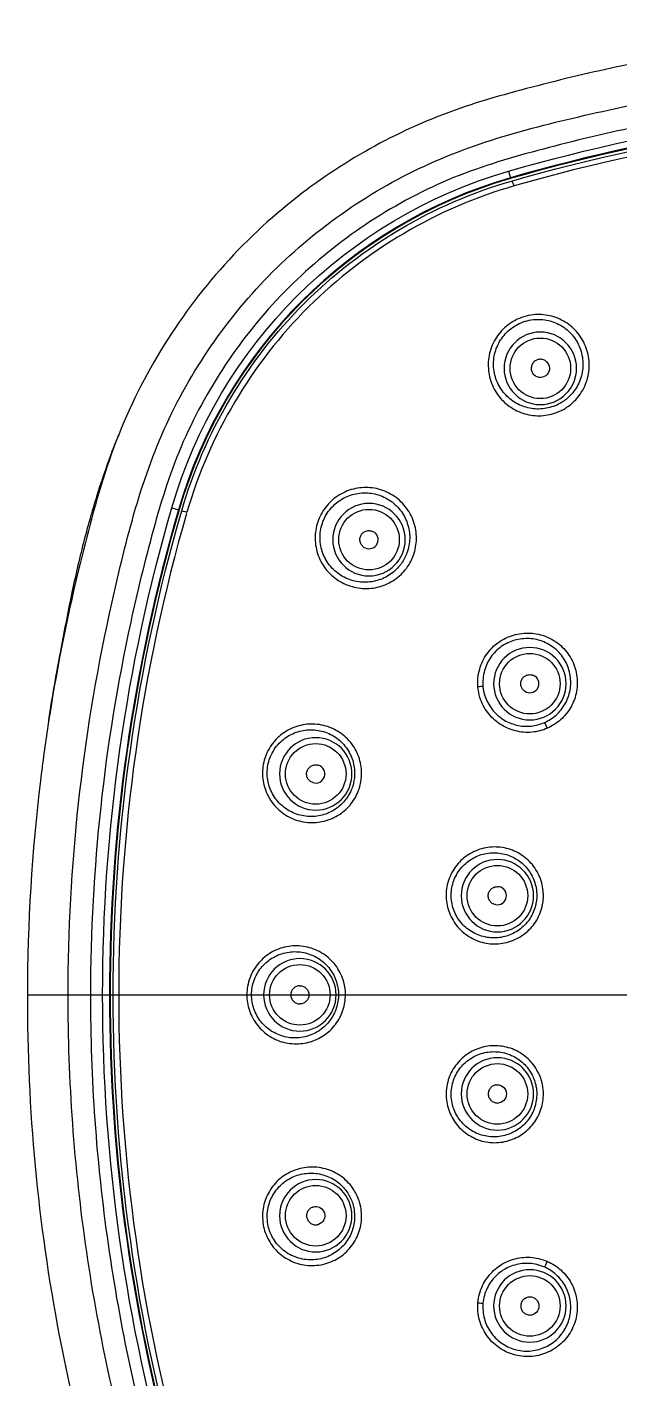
# Model space of a CAD drawing. Extents: x 14808 to 20058, y -13198 to -11680.
# Drawn here: x 18634.46 to 18640.96, y -12283.53 to -12268.71 of the extents above; entities that cross this region are included whole.
import ezdxf

# ---------------------------------------------------------------- set-up
doc = ezdxf.new("R2010")
doc.units = 0
doc.header["$LTSCALE"] = 7
doc.header["$MEASUREMENT"] = 0
doc.linetypes.add('CENTER', pattern=[2, 1.25, -0.25, 0.25, -0.25])
doc.layers.add('1', color=1, linetype='CENTER')

msp = doc.modelspace()

# ---------------------------------------------------------------- linework, layer by layer
at = {"layer": '1', "color": 7, "linetype": 'Continuous'}
for p, q in [((18639.742, -12270.289), (18639.763, -12270.361)), ((18639.764, -12270.366), (18639.763, -12270.361)), ((18639.765, -12270.368), (18639.766, -12270.373)), ((18636.052, -12273.979), (18636.124, -12274)), ((18636.129, -12274.001), (18636.124, -12274)), ((18636.136, -12274.003), (18636.131, -12274.002))]:
    msp.add_line(p, q, dxfattribs=at)
at = {"layer": '1'}
msp.add_line((18634.468, -12279.318), (18655.693, -12279.318), dxfattribs=at)
at = {"layer": '1', "color": 3, "linetype": 'Continuous', "extrusion": (0, 0, -1)}
for centre in [(-18640.091, -12272.45), (-18638.213, -12274.328), (-18639.976, -12275.907), (-18637.629, -12276.896), (-18639.62, -12278.231), (-18637.455, -12279.318), (-18639.62, -12280.404), (-18637.629, -12281.739), (-18639.976, -12282.728)]:
    msp.add_circle(centre, 0.397, dxfattribs=at)
at = {"layer": '1', "color": 3, "linetype": 'Continuous'}
for centre in [(18640.091, -12272.45), (18638.213, -12274.328), (18639.976, -12275.907), (18637.629, -12276.896), (18639.62, -12278.231), (18637.455, -12279.318), (18639.62, -12280.404), (18637.629, -12281.739), (18639.976, -12282.728)]:
    msp.add_circle(centre, 0.332, dxfattribs=at)
at = {"layer": '1', "color": 7, "linetype": 'Continuous', "extrusion": (0, 0, -1)}
for centre, radius, start, end in [((-18645.08, -12288.693), 19.162, 73.8238, 106.1762), ((-18645.08, -12288.693), 19.082, 73.8238, 106.1762), ((-18641.25, -12275.487), 5.412, 16.1762, 73.8238), ((-18641.25, -12275.487), 5.332, 16.1762, 73.8238), ((-18640.091, -12272.45), 0.1, 144, 324), ((-18654.455, -12279.318), 19.162, 343.8238, 16.1762), ((-18654.455, -12279.318), 19.082, 343.8238, 16.1762), ((-18637.455, -12279.318), 0.1, 90, 270), ((-18639.62, -12280.404), 0.1, 78.75, 258.75), ((-18637.629, -12281.739), 0.1, 72, 252), ((-18639.976, -12282.728), 0.1, 56.25, 236.25)]:
    msp.add_arc(centre, radius, start, end, dxfattribs=at)
at = {"layer": '1', "color": 7, "linetype": 'Continuous'}
for centre, radius, start, end in [((18645.08, -12288.693), 19.087, 73.8238, 106.1762), ((18645.08, -12288.693), 19.08, 73.8238, 106.1762), ((18641.25, -12275.487), 5.337, 106.1762, 163.8238), ((18641.25, -12275.487), 5.33, 106.1762, 163.8238), ((18654.455, -12279.318), 19.087, 163.8238, 196.1762), ((18654.455, -12279.318), 19.08, 163.8238, 196.1762), ((18638.213, -12274.328), 0.1, 234, 54), ((18639.976, -12275.907), 0.1, 236.25, 56.25), ((18637.629, -12276.896), 0.1, 252, 72), ((18639.62, -12278.231), 0.1, 258.75, 78.75)]:
    msp.add_arc(centre, radius, start, end, dxfattribs=at)
for points, knots in [([(18645.081, -12268.709), (18643.719, -12268.709), (18642.376, -12268.847), (18640.722, -12269.189), (18640.392, -12269.266), (18639.735, -12269.437), (18639.405, -12269.526), (18638.452, -12269.88), (18637.853, -12270.223), (18637.324, -12270.653)], [0, 0, 0, 0, 0.5, 0.5, 0.625, 0.625, 0.75, 0.75, 1, 1, 1, 1]), ([(18634.915, -12279.318), (18634.916, -12277.917), (18635.068, -12276.51), (18635.521, -12274.452), (18635.683, -12273.755), (18636.255, -12272.48), (18636.662, -12271.888), (18637.65, -12270.9), (18638.242, -12270.492), (18639.517, -12269.918), (18640.215, -12269.755), (18642.271, -12269.304), (18643.664, -12269.152), (18646.492, -12269.152), (18647.886, -12269.303), (18649.598, -12269.679), (18649.939, -12269.764), (18650.619, -12269.95), (18650.958, -12270.06), (18651.919, -12270.491), (18652.512, -12270.9), (18653.499, -12271.889), (18653.905, -12272.478), (18654.48, -12273.759), (18654.639, -12274.447), (18655.092, -12276.509), (18655.245, -12277.917), (18655.246, -12279.318)], [0, 0, 0, 0, 0.125, 0.125, 0.1875, 0.1875, 0.25, 0.25, 0.3125, 0.3125, 0.375, 0.375, 0.5, 0.5, 0.625, 0.625, 0.65625, 0.65625, 0.6875, 0.6875, 0.75, 0.75, 0.8125, 0.8125, 0.875, 0.875, 1, 1, 1, 1]), ([(18655, -12279.318), (18654.999, -12277.942), (18654.853, -12276.584), (18654.489, -12274.907), (18654.407, -12274.573), (18654.227, -12273.911), (18654.127, -12273.583), (18653.715, -12272.641), (18653.321, -12272.061), (18652.359, -12271.093), (18651.779, -12270.693), (18650.837, -12270.277), (18650.504, -12270.172), (18649.839, -12269.992), (18649.505, -12269.909), (18647.831, -12269.545), (18646.468, -12269.398), (18643.703, -12269.397), (18642.342, -12269.544), (18640.666, -12269.907), (18640.332, -12269.989), (18639.667, -12270.17), (18639.335, -12270.272), (18638.396, -12270.686), (18637.816, -12271.082), (18636.85, -12272.048), (18636.453, -12272.628), (18636.04, -12273.566), (18635.938, -12273.896), (18635.756, -12274.562), (18635.674, -12274.896), (18635.309, -12276.573), (18635.162, -12277.935), (18635.16, -12279.318)], [0, 0, 0, 0, 0.125, 0.125, 0.15625, 0.15625, 0.1875, 0.1875, 0.25, 0.25, 0.3125, 0.3125, 0.34375, 0.34375, 0.375, 0.375, 0.5, 0.5, 0.625, 0.625, 0.65625, 0.65625, 0.6875, 0.6875, 0.75, 0.75, 0.8125, 0.8125, 0.84375, 0.84375, 0.875, 0.875, 1, 1, 1, 1]), ([(18636.16, -12274.011), (18636.409, -12273.152), (18636.871, -12272.371), (18638.134, -12271.108), (18638.915, -12270.646), (18639.773, -12270.397)], [0, 0, 0, 0, 0.5, 0.5, 1, 1, 1, 1]), ([(18639.805, -12270.45), (18638.961, -12270.693), (18638.178, -12271.152), (18636.924, -12272.402), (18636.465, -12273.177), (18636.217, -12274.027)], [0, 0, 0, 0, 0.5, 0.5, 1, 1, 1, 1]), ([(18637.324, -12270.653), (18636.709, -12271.154), (18636.202, -12271.76), (18635.625, -12272.792), (18635.468, -12273.15), (18635.22, -12273.894), (18635.122, -12274.278), (18634.892, -12275.226), (18634.781, -12275.795), (18634.694, -12276.368)], [0, 0, 0, 0, 0.364839, 0.364839, 0.547258, 0.547258, 0.729677, 0.729677, 1, 1, 1, 1]), ([(18635.465, -12273.186), (18635.438, -12273.253), (18635.352, -12273.473), (18635.219, -12273.864), (18635.075, -12274.377), (18634.943, -12274.949), (18634.819, -12275.615), (18634.728, -12276.094), (18634.694, -12276.362), (18634.694, -12276.365)], [0, 0, 0, 0, 0.066069, 0.216221, 0.377381, 0.553899, 0.753357, 0.997359, 1, 1, 1, 1]), ([(18634.694, -12276.368), (18634.663, -12276.568), (18634.636, -12276.769), (18634.518, -12277.746), (18634.47, -12278.536), (18634.468, -12279.318)], [0, 0, 0, 0, 0.205758, 0.205758, 1, 1, 1, 1]), ([(18634.468, -12279.318), (18634.465, -12280.568), (18634.582, -12281.822), (18634.909, -12283.524), (18635.016, -12283.992), (18635.143, -12284.456)], [0, 0, 0, 0, 0.72259, 0.72259, 1, 1, 1, 1]), ([(18639.595, -12288.673), (18638.701, -12288.409), (18637.861, -12287.916), (18636.527, -12286.612), (18636.019, -12285.793), (18635.589, -12284.45), (18635.476, -12283.989), (18635.272, -12283.068), (18635.187, -12282.604), (18634.982, -12281.202), (18634.914, -12280.25), (18634.915, -12279.318)], [0, 0, 0, 0, 0.25, 0.25, 0.5, 0.5, 0.625, 0.625, 0.75, 0.75, 1, 1, 1, 1]), ([(18635.16, -12279.318), (18635.159, -12280.238), (18635.224, -12281.149), (18635.483, -12282.953), (18635.671, -12283.851), (18636.204, -12285.608), (18636.688, -12286.413), (18637.655, -12287.373), (18638.022, -12287.658), (18638.807, -12288.122), (18639.224, -12288.304), (18639.666, -12288.434)], [0, 0, 0, 0, 0.25, 0.25, 0.5, 0.5, 0.75, 0.75, 0.875, 0.875, 1, 1, 1, 1])]:
    msp.add_open_spline(points, degree=3, knots=knots, dxfattribs=at)
for points in [[(18639.773, -12270.397), (18643.223, -12269.397), (18646.937, -12269.397), (18650.387, -12270.397)], [(18650.356, -12270.45), (18646.932, -12269.459), (18643.229, -12269.459), (18639.805, -12270.45)], [(18639.774, -12270.397), (18639.778, -12270.395), (18639.791, -12270.419), (18639.805, -12270.45)], [(18640.172, -12272.392), (18640.164, -12272.381), (18640.145, -12272.363), (18640.107, -12272.349), (18640.067, -12272.351), (18640.031, -12272.367), (18640.004, -12272.397), (18639.99, -12272.434), (18639.991, -12272.474), (18640.002, -12272.499), (18640.01, -12272.509)], [(18636.16, -12284.625), (18635.159, -12281.175), (18635.159, -12277.46), (18636.16, -12274.011)], [(18636.213, -12274.042), (18635.222, -12277.466), (18635.222, -12281.169), (18636.213, -12284.593)], [(18636.16, -12274.011), (18636.16, -12274.01), (18636.185, -12274.018), (18636.217, -12274.027)], [(18638.154, -12274.409), (18638.144, -12274.401), (18638.126, -12274.382), (18638.112, -12274.344), (18638.113, -12274.304), (18638.13, -12274.268), (18638.16, -12274.241), (18638.197, -12274.227), (18638.237, -12274.229), (18638.261, -12274.24), (18638.272, -12274.247)], [(18639.921, -12275.99), (18639.91, -12275.983), (18639.891, -12275.964), (18639.876, -12275.927), (18639.876, -12275.887), (18639.891, -12275.85), (18639.919, -12275.822), (18639.956, -12275.807), (18639.997, -12275.807), (18640.021, -12275.817), (18640.032, -12275.824)], [(18637.598, -12276.991), (18637.585, -12276.987), (18637.562, -12276.974), (18637.537, -12276.943), (18637.526, -12276.904), (18637.531, -12276.865), (18637.551, -12276.83), (18637.582, -12276.805), (18637.621, -12276.794), (18637.647, -12276.797), (18637.659, -12276.801)], [(18639.6, -12278.329), (18639.588, -12278.327), (18639.563, -12278.317), (18639.535, -12278.288), (18639.519, -12278.251), (18639.519, -12278.211), (18639.535, -12278.174), (18639.563, -12278.146), (18639.6, -12278.131), (18639.627, -12278.131), (18639.64, -12278.133)], [(18637.455, -12279.218), (18637.442, -12279.218), (18637.416, -12279.223), (18637.383, -12279.245), (18637.361, -12279.278), (18637.353, -12279.318), (18637.361, -12279.357), (18637.383, -12279.39), (18637.416, -12279.412), (18637.442, -12279.418), (18637.455, -12279.418)], [(18639.6, -12280.306), (18639.588, -12280.308), (18639.563, -12280.318), (18639.535, -12280.347), (18639.519, -12280.384), (18639.519, -12280.424), (18639.535, -12280.461), (18639.563, -12280.489), (18639.6, -12280.504), (18639.627, -12280.504), (18639.64, -12280.502)], [(18637.598, -12281.644), (18637.585, -12281.648), (18637.562, -12281.661), (18637.537, -12281.692), (18637.526, -12281.731), (18637.531, -12281.77), (18637.551, -12281.805), (18637.582, -12281.83), (18637.621, -12281.841), (18637.647, -12281.838), (18637.659, -12281.834)], [(18639.921, -12282.645), (18639.91, -12282.652), (18639.891, -12282.671), (18639.876, -12282.708), (18639.876, -12282.748), (18639.891, -12282.785), (18639.919, -12282.813), (18639.956, -12282.828), (18639.997, -12282.828), (18640.021, -12282.818), (18640.032, -12282.811)]]:
    msp.add_open_spline(points, degree=3, dxfattribs=at)
at = {"layer": '1', "color": 3, "linetype": 'Continuous'}
for points, knots in [([(18640.394, -12272.868), (18640.384, -12272.875), (18640.373, -12272.882), (18640.363, -12272.889), (18640.311, -12272.921), (18640.252, -12272.944), (18640.192, -12272.957), (18640.133, -12272.97), (18640.07, -12272.973), (18640.01, -12272.966), (18639.949, -12272.959), (18639.889, -12272.942), (18639.834, -12272.915), (18639.778, -12272.888), (18639.727, -12272.852), (18639.683, -12272.808), (18639.639, -12272.764), (18639.602, -12272.712), (18639.575, -12272.656), (18639.547, -12272.599), (18639.529, -12272.537), (18639.523, -12272.474), (18639.516, -12272.411), (18639.52, -12272.347), (18639.535, -12272.285), (18639.549, -12272.224), (18639.575, -12272.165), (18639.609, -12272.112), (18639.643, -12272.06), (18639.686, -12272.013), (18639.735, -12271.975), (18639.76, -12271.956), (18639.787, -12271.938), (18639.815, -12271.924), (18639.875, -12271.892), (18639.943, -12271.871), (18640.011, -12271.863), (18640.072, -12271.857), (18640.135, -12271.86), (18640.194, -12271.874), (18640.254, -12271.887), (18640.312, -12271.911), (18640.364, -12271.943), (18640.416, -12271.976), (18640.464, -12272.018), (18640.502, -12272.065), (18640.542, -12272.114), (18640.573, -12272.17), (18640.594, -12272.228), (18640.615, -12272.288), (18640.627, -12272.352), (18640.627, -12272.415), (18640.627, -12272.478), (18640.616, -12272.542), (18640.595, -12272.602), (18640.574, -12272.661), (18640.542, -12272.717), (18640.503, -12272.766), (18640.471, -12272.805), (18640.435, -12272.839), (18640.394, -12272.868)], [0, 0, 0, 0, 0.010627, 0.010627, 0.010627, 0.063277, 0.063277, 0.063277, 0.115741, 0.115741, 0.115741, 0.168597, 0.168597, 0.168597, 0.222192, 0.222192, 0.222192, 0.276528, 0.276528, 0.276528, 0.331298, 0.331298, 0.331298, 0.386044, 0.386044, 0.386044, 0.440356, 0.440356, 0.440356, 0.494021, 0.494021, 0.494021, 0.520709, 0.520709, 0.520709, 0.579872, 0.579872, 0.579872, 0.632516, 0.632516, 0.632516, 0.685455, 0.685455, 0.685455, 0.739042, 0.739042, 0.739042, 0.7934, 0.7934, 0.7934, 0.848304, 0.848304, 0.848304, 0.903209, 0.903209, 0.903209, 0.957503, 0.957503, 0.957503, 1, 1, 1, 1]), ([(18640.351, -12272.806), (18640.386, -12272.781), (18640.418, -12272.75), (18640.446, -12272.717), (18640.481, -12272.674), (18640.509, -12272.625), (18640.528, -12272.574), (18640.547, -12272.521), (18640.557, -12272.465), (18640.558, -12272.409), (18640.558, -12272.354), (18640.549, -12272.297), (18640.531, -12272.245), (18640.513, -12272.192), (18640.486, -12272.142), (18640.452, -12272.099), (18640.418, -12272.056), (18640.376, -12272.018), (18640.33, -12271.989), (18640.284, -12271.96), (18640.232, -12271.938), (18640.179, -12271.926), (18640.126, -12271.913), (18640.07, -12271.91), (18640.015, -12271.916), (18639.954, -12271.923), (18639.893, -12271.941), (18639.839, -12271.97), (18639.814, -12271.983), (18639.791, -12271.998), (18639.768, -12272.016), (18639.724, -12272.05), (18639.686, -12272.092), (18639.656, -12272.139), (18639.625, -12272.186), (18639.603, -12272.24), (18639.59, -12272.294), (18639.578, -12272.349), (18639.574, -12272.407), (18639.581, -12272.463), (18639.588, -12272.518), (18639.604, -12272.573), (18639.629, -12272.623), (18639.653, -12272.673), (18639.687, -12272.718), (18639.726, -12272.757), (18639.765, -12272.795), (18639.811, -12272.827), (18639.86, -12272.85), (18639.909, -12272.872), (18639.962, -12272.887), (18640.015, -12272.893), (18640.068, -12272.899), (18640.123, -12272.896), (18640.175, -12272.884), (18640.227, -12272.872), (18640.278, -12272.852), (18640.323, -12272.824), (18640.333, -12272.818), (18640.342, -12272.812), (18640.351, -12272.806)], [0, 0, 0, 0, 0.041909, 0.041909, 0.041909, 0.09562, 0.09562, 0.09562, 0.150202, 0.150202, 0.150202, 0.205052, 0.205052, 0.205052, 0.259577, 0.259577, 0.259577, 0.313483, 0.313483, 0.313483, 0.366837, 0.366837, 0.366837, 0.419959, 0.419959, 0.419959, 0.479709, 0.479709, 0.479709, 0.506662, 0.506662, 0.506662, 0.560861, 0.560861, 0.560861, 0.615667, 0.615667, 0.615667, 0.670809, 0.670809, 0.670809, 0.725814, 0.725814, 0.725814, 0.780165, 0.780165, 0.780165, 0.833521, 0.833521, 0.833521, 0.885888, 0.885888, 0.885888, 0.937666, 0.937666, 0.937666, 0.989529, 0.989529, 0.989529, 1, 1, 1, 1]), ([(18638.631, -12274.631), (18638.624, -12274.641), (18638.617, -12274.65), (18638.61, -12274.659), (18638.572, -12274.706), (18638.525, -12274.747), (18638.473, -12274.78), (18638.421, -12274.812), (18638.363, -12274.836), (18638.304, -12274.85), (18638.244, -12274.864), (18638.18, -12274.867), (18638.119, -12274.861), (18638.057, -12274.854), (18637.995, -12274.836), (18637.938, -12274.809), (18637.882, -12274.782), (18637.829, -12274.745), (18637.784, -12274.7), (18637.74, -12274.655), (18637.702, -12274.602), (18637.675, -12274.545), (18637.649, -12274.488), (18637.632, -12274.426), (18637.625, -12274.364), (18637.619, -12274.302), (18637.624, -12274.239), (18637.639, -12274.178), (18637.653, -12274.119), (18637.678, -12274.061), (18637.711, -12274.009), (18637.728, -12273.983), (18637.748, -12273.958), (18637.769, -12273.935), (18637.815, -12273.885), (18637.872, -12273.843), (18637.933, -12273.813), (18637.988, -12273.786), (18638.049, -12273.768), (18638.109, -12273.761), (18638.171, -12273.753), (18638.235, -12273.756), (18638.295, -12273.769), (18638.357, -12273.783), (18638.416, -12273.807), (18638.47, -12273.84), (18638.523, -12273.873), (18638.572, -12273.916), (18638.611, -12273.965), (18638.65, -12274.014), (18638.682, -12274.071), (18638.702, -12274.13), (18638.723, -12274.19), (18638.733, -12274.253), (18638.733, -12274.316), (18638.732, -12274.378), (18638.721, -12274.44), (18638.7, -12274.499), (18638.683, -12274.546), (18638.66, -12274.591), (18638.631, -12274.631)], [0, 0, 0, 0, 0.009714, 0.009714, 0.009714, 0.062135, 0.062135, 0.062135, 0.114945, 0.114945, 0.114945, 0.168591, 0.168591, 0.168591, 0.223122, 0.223122, 0.223122, 0.278131, 0.278131, 0.278131, 0.332972, 0.332972, 0.332972, 0.387132, 0.387132, 0.387132, 0.440475, 0.440475, 0.440475, 0.493236, 0.493236, 0.493236, 0.519838, 0.519838, 0.519838, 0.578729, 0.578729, 0.578729, 0.631908, 0.631908, 0.631908, 0.685783, 0.685783, 0.685783, 0.740271, 0.740271, 0.740271, 0.795098, 0.795098, 0.795098, 0.849817, 0.849817, 0.849817, 0.903969, 0.903969, 0.903969, 0.957304, 0.957304, 0.957304, 1, 1, 1, 1]), ([(18638.568, -12274.588), (18638.594, -12274.552), (18638.614, -12274.513), (18638.629, -12274.472), (18638.648, -12274.421), (18638.658, -12274.366), (18638.659, -12274.312), (18638.659, -12274.257), (18638.651, -12274.202), (18638.633, -12274.15), (18638.616, -12274.097), (18638.589, -12274.047), (18638.555, -12274.003), (18638.52, -12273.96), (18638.478, -12273.921), (18638.431, -12273.891), (18638.384, -12273.862), (18638.331, -12273.84), (18638.277, -12273.827), (18638.223, -12273.815), (18638.167, -12273.812), (18638.112, -12273.818), (18638.057, -12273.824), (18638.003, -12273.84), (18637.954, -12273.864), (18637.899, -12273.89), (18637.848, -12273.928), (18637.807, -12273.972), (18637.788, -12273.993), (18637.77, -12274.015), (18637.755, -12274.038), (18637.725, -12274.085), (18637.703, -12274.136), (18637.69, -12274.19), (18637.677, -12274.244), (18637.673, -12274.301), (18637.678, -12274.356), (18637.684, -12274.411), (18637.7, -12274.467), (18637.724, -12274.517), (18637.748, -12274.568), (18637.782, -12274.615), (18637.822, -12274.654), (18637.862, -12274.693), (18637.91, -12274.726), (18637.96, -12274.75), (18638.011, -12274.773), (18638.065, -12274.788), (18638.121, -12274.793), (18638.175, -12274.798), (18638.23, -12274.794), (18638.283, -12274.781), (18638.335, -12274.769), (18638.386, -12274.747), (18638.431, -12274.718), (18638.476, -12274.69), (18638.517, -12274.653), (18638.55, -12274.612), (18638.557, -12274.604), (18638.563, -12274.596), (18638.568, -12274.588)], [0, 0, 0, 0, 0.042057, 0.042057, 0.042057, 0.09464, 0.09464, 0.09464, 0.148207, 0.148207, 0.148207, 0.202593, 0.202593, 0.202593, 0.257356, 0.257356, 0.257356, 0.312016, 0.312016, 0.312016, 0.366236, 0.366236, 0.366236, 0.419871, 0.419871, 0.419871, 0.47934, 0.47934, 0.47934, 0.506206, 0.506206, 0.506206, 0.559494, 0.559494, 0.559494, 0.61334, 0.61334, 0.61334, 0.667953, 0.667953, 0.667953, 0.723161, 0.723161, 0.723161, 0.778394, 0.778394, 0.778394, 0.832946, 0.832946, 0.832946, 0.886364, 0.886364, 0.886364, 0.938691, 0.938691, 0.938691, 0.990426, 0.990426, 0.990426, 1, 1, 1, 1]), ([(18639.407, -12275.942), (18639.401, -12275.877), (18639.408, -12275.81), (18639.426, -12275.747), (18639.442, -12275.689), (18639.469, -12275.633), (18639.504, -12275.583), (18639.539, -12275.534), (18639.583, -12275.489), (18639.632, -12275.454), (18639.681, -12275.418), (18639.738, -12275.391), (18639.796, -12275.374), (18639.855, -12275.357), (18639.917, -12275.349), (18639.978, -12275.352), (18640.039, -12275.355), (18640.101, -12275.369), (18640.157, -12275.392), (18640.214, -12275.415), (18640.268, -12275.449), (18640.314, -12275.49), (18640.359, -12275.531), (18640.399, -12275.58), (18640.429, -12275.634), (18640.458, -12275.688), (18640.479, -12275.747), (18640.489, -12275.808), (18640.499, -12275.868), (18640.498, -12275.931), (18640.488, -12275.991), (18640.477, -12276.05), (18640.456, -12276.109), (18640.427, -12276.162), (18640.397, -12276.215), (18640.358, -12276.263), (18640.313, -12276.303), (18640.27, -12276.341), (18640.221, -12276.373), (18640.168, -12276.395), (18640.168, -12276.395), (18640.168, -12276.395), (18640.168, -12276.395)], [0, 0, 0, 0, 0.082392, 0.082392, 0.082392, 0.158568, 0.158568, 0.158568, 0.234874, 0.234874, 0.234874, 0.311546, 0.311546, 0.311546, 0.388678, 0.388678, 0.388678, 0.466217, 0.466217, 0.466217, 0.543976, 0.543976, 0.543976, 0.621681, 0.621681, 0.621681, 0.699036, 0.699036, 0.699036, 0.775838, 0.775838, 0.775838, 0.852107, 0.852107, 0.852107, 0.928131, 0.928131, 0.928131, 0.999994, 0.999994, 0.999994, 1, 1, 1, 1]), ([(18640.137, -12276.332), (18640.183, -12276.312), (18640.226, -12276.284), (18640.264, -12276.251), (18640.303, -12276.215), (18640.337, -12276.173), (18640.363, -12276.127), (18640.389, -12276.08), (18640.407, -12276.029), (18640.417, -12275.977), (18640.426, -12275.924), (18640.427, -12275.869), (18640.418, -12275.817), (18640.41, -12275.764), (18640.392, -12275.711), (18640.367, -12275.664), (18640.341, -12275.616), (18640.307, -12275.573), (18640.267, -12275.536), (18640.226, -12275.5), (18640.179, -12275.47), (18640.129, -12275.449), (18640.079, -12275.428), (18640.025, -12275.416), (18639.971, -12275.413), (18639.917, -12275.41), (18639.862, -12275.416), (18639.809, -12275.431), (18639.758, -12275.446), (18639.707, -12275.47), (18639.663, -12275.501), (18639.619, -12275.533), (18639.58, -12275.572), (18639.549, -12275.616), (18639.518, -12275.66), (18639.494, -12275.71), (18639.479, -12275.762), (18639.463, -12275.818), (18639.457, -12275.878), (18639.462, -12275.936)], [0, 0, 0, 0, 0.071382, 0.071382, 0.071382, 0.146717, 0.146717, 0.146717, 0.222231, 0.222231, 0.222231, 0.298346, 0.298346, 0.298346, 0.375197, 0.375197, 0.375197, 0.452648, 0.452648, 0.452648, 0.530421, 0.530421, 0.530421, 0.60822, 0.60822, 0.60822, 0.685809, 0.685809, 0.685809, 0.763076, 0.763076, 0.763076, 0.840049, 0.840049, 0.840049, 0.916908, 0.916908, 0.916908, 1, 1, 1, 1]), ([(18640.168, -12276.395), (18640.168, -12276.395), (18640.168, -12276.395), (18640.168, -12276.395), (18640.115, -12276.419), (18640.058, -12276.433), (18640, -12276.439), (18639.939, -12276.444), (18639.876, -12276.439), (18639.817, -12276.424), (18639.757, -12276.409), (18639.7, -12276.384), (18639.648, -12276.35), (18639.597, -12276.316), (18639.551, -12276.272), (18639.514, -12276.223), (18639.477, -12276.174), (18639.448, -12276.117), (18639.429, -12276.059), (18639.418, -12276.021), (18639.41, -12275.982), (18639.407, -12275.942), (18639.407, -12275.942), (18639.407, -12275.942), (18639.407, -12275.942)], [0, 0, 0, 0, 0.000014, 0.000014, 0.000014, 0.168962, 0.168962, 0.168962, 0.347203, 0.347203, 0.347203, 0.526916, 0.526916, 0.526916, 0.707022, 0.707022, 0.707022, 0.886111, 0.886111, 0.886111, 0.999986, 0.999986, 0.999986, 1, 1, 1, 1]), ([(18639.462, -12275.936), (18639.465, -12275.971), (18639.472, -12276.006), (18639.483, -12276.039), (18639.5, -12276.091), (18639.526, -12276.141), (18639.559, -12276.184), (18639.592, -12276.228), (18639.633, -12276.266), (18639.679, -12276.296), (18639.724, -12276.325), (18639.776, -12276.347), (18639.829, -12276.36), (18639.881, -12276.373), (18639.936, -12276.377), (18639.99, -12276.371), (18640.04, -12276.366), (18640.091, -12276.353), (18640.137, -12276.332)], [0, 0, 0, 0, 0.114392, 0.114392, 0.114392, 0.294182, 0.294182, 0.294182, 0.474743, 0.474743, 0.474743, 0.654487, 0.654487, 0.654487, 0.832178, 0.832178, 0.832178, 1, 1, 1, 1]), ([(18638.107, -12277.051), (18638.103, -12277.063), (18638.099, -12277.074), (18638.095, -12277.085), (18638.074, -12277.14), (18638.043, -12277.192), (18638.005, -12277.237), (18637.966, -12277.283), (18637.92, -12277.322), (18637.869, -12277.353), (18637.817, -12277.384), (18637.76, -12277.406), (18637.701, -12277.418), (18637.641, -12277.431), (18637.578, -12277.433), (18637.518, -12277.425), (18637.457, -12277.417), (18637.396, -12277.398), (18637.341, -12277.37), (18637.285, -12277.342), (18637.234, -12277.303), (18637.192, -12277.258), (18637.149, -12277.213), (18637.114, -12277.16), (18637.09, -12277.103), (18637.066, -12277.047), (18637.051, -12276.986), (18637.047, -12276.926), (18637.043, -12276.866), (18637.049, -12276.805), (18637.064, -12276.747), (18637.072, -12276.719), (18637.082, -12276.692), (18637.094, -12276.666), (18637.122, -12276.605), (18637.162, -12276.548), (18637.21, -12276.502), (18637.253, -12276.46), (18637.303, -12276.426), (18637.357, -12276.401), (18637.412, -12276.375), (18637.472, -12276.359), (18637.532, -12276.352), (18637.593, -12276.346), (18637.656, -12276.35), (18637.716, -12276.365), (18637.776, -12276.379), (18637.835, -12276.405), (18637.887, -12276.439), (18637.939, -12276.473), (18637.985, -12276.516), (18638.023, -12276.566), (18638.06, -12276.615), (18638.089, -12276.671), (18638.107, -12276.73), (18638.125, -12276.787), (18638.133, -12276.849), (18638.131, -12276.91), (18638.129, -12276.958), (18638.121, -12277.006), (18638.107, -12277.051)], [0, 0, 0, 0, 0.010192, 0.010192, 0.010192, 0.062332, 0.062332, 0.062332, 0.114828, 0.114828, 0.114828, 0.16819, 0.16819, 0.16819, 0.222605, 0.222605, 0.222605, 0.277827, 0.277827, 0.277827, 0.333212, 0.333212, 0.333212, 0.387979, 0.387979, 0.387979, 0.44161, 0.44161, 0.44161, 0.494146, 0.494146, 0.494146, 0.519216, 0.519216, 0.519216, 0.578618, 0.578618, 0.578618, 0.631297, 0.631297, 0.631297, 0.685126, 0.685126, 0.685126, 0.739973, 0.739973, 0.739973, 0.795327, 0.795327, 0.795327, 0.850461, 0.850461, 0.850461, 0.904763, 0.904763, 0.904763, 0.95801, 0.95801, 0.95801, 1, 1, 1, 1]), ([(18638.034, -12277.029), (18638.046, -12276.989), (18638.053, -12276.948), (18638.055, -12276.906), (18638.057, -12276.853), (18638.05, -12276.8), (18638.034, -12276.75), (18638.019, -12276.698), (18637.994, -12276.649), (18637.962, -12276.606), (18637.93, -12276.563), (18637.889, -12276.524), (18637.844, -12276.494), (18637.799, -12276.463), (18637.748, -12276.44), (18637.695, -12276.427), (18637.642, -12276.413), (18637.586, -12276.409), (18637.532, -12276.414), (18637.479, -12276.418), (18637.426, -12276.433), (18637.377, -12276.455), (18637.328, -12276.477), (18637.283, -12276.507), (18637.245, -12276.543), (18637.202, -12276.584), (18637.165, -12276.635), (18637.14, -12276.689), (18637.13, -12276.712), (18637.121, -12276.737), (18637.114, -12276.762), (18637.1, -12276.813), (18637.094, -12276.867), (18637.098, -12276.921), (18637.102, -12276.975), (18637.116, -12277.029), (18637.138, -12277.078), (18637.16, -12277.129), (18637.191, -12277.176), (18637.229, -12277.215), (18637.268, -12277.255), (18637.314, -12277.289), (18637.363, -12277.313), (18637.412, -12277.338), (18637.466, -12277.354), (18637.52, -12277.36), (18637.574, -12277.366), (18637.629, -12277.364), (18637.681, -12277.352), (18637.733, -12277.341), (18637.783, -12277.32), (18637.828, -12277.293), (18637.872, -12277.266), (18637.912, -12277.231), (18637.945, -12277.191), (18637.978, -12277.152), (18638.005, -12277.106), (18638.024, -12277.058), (18638.027, -12277.049), (18638.031, -12277.039), (18638.034, -12277.029)], [0, 0, 0, 0, 0.041271, 0.041271, 0.041271, 0.09367, 0.09367, 0.09367, 0.147323, 0.147323, 0.147323, 0.202114, 0.202114, 0.202114, 0.257453, 0.257453, 0.257453, 0.312556, 0.312556, 0.312556, 0.366811, 0.366811, 0.366811, 0.419994, 0.419994, 0.419994, 0.479995, 0.479995, 0.479995, 0.505309, 0.505309, 0.505309, 0.558366, 0.558366, 0.558366, 0.612526, 0.612526, 0.612526, 0.667812, 0.667812, 0.667812, 0.723649, 0.723649, 0.723649, 0.779158, 0.779158, 0.779158, 0.833607, 0.833607, 0.833607, 0.886698, 0.886698, 0.886698, 0.938629, 0.938629, 0.938629, 0.989978, 0.989978, 0.989978, 1, 1, 1, 1]), ([(18640.115, -12278.33), (18640.113, -12278.338), (18640.112, -12278.346), (18640.11, -12278.354), (18640.096, -12278.412), (18640.072, -12278.467), (18640.04, -12278.517), (18640.008, -12278.566), (18639.967, -12278.611), (18639.92, -12278.647), (18639.874, -12278.683), (18639.82, -12278.712), (18639.764, -12278.731), (18639.708, -12278.75), (18639.647, -12278.76), (18639.587, -12278.76), (18639.527, -12278.759), (18639.466, -12278.748), (18639.41, -12278.728), (18639.353, -12278.707), (18639.299, -12278.676), (18639.252, -12278.638), (18639.206, -12278.6), (18639.165, -12278.553), (18639.134, -12278.501), (18639.103, -12278.45), (18639.081, -12278.392), (18639.069, -12278.334), (18639.057, -12278.276), (18639.055, -12278.215), (18639.063, -12278.156), (18639.067, -12278.126), (18639.074, -12278.095), (18639.084, -12278.066), (18639.104, -12278.004), (18639.135, -12277.946), (18639.176, -12277.896), (18639.213, -12277.85), (18639.258, -12277.81), (18639.308, -12277.778), (18639.358, -12277.747), (18639.415, -12277.724), (18639.472, -12277.71), (18639.531, -12277.697), (18639.592, -12277.694), (18639.652, -12277.7), (18639.712, -12277.707), (18639.772, -12277.725), (18639.826, -12277.751), (18639.88, -12277.778), (18639.93, -12277.814), (18639.973, -12277.857), (18640.015, -12277.9), (18640.05, -12277.951), (18640.075, -12278.005), (18640.1, -12278.059), (18640.117, -12278.118), (18640.122, -12278.178), (18640.127, -12278.228), (18640.125, -12278.28), (18640.115, -12278.33)], [0, 0, 0, 0, 0.007483, 0.007483, 0.007483, 0.06033, 0.06033, 0.06033, 0.113303, 0.113303, 0.113303, 0.166705, 0.166705, 0.166705, 0.220683, 0.220683, 0.220683, 0.27515, 0.27515, 0.27515, 0.329795, 0.329795, 0.329795, 0.384193, 0.384193, 0.384193, 0.438009, 0.438009, 0.438009, 0.491182, 0.491182, 0.491182, 0.51876, 0.51876, 0.51876, 0.576811, 0.576811, 0.576811, 0.629848, 0.629848, 0.629848, 0.683499, 0.683499, 0.683499, 0.737751, 0.737751, 0.737751, 0.792349, 0.792349, 0.792349, 0.846894, 0.846894, 0.846894, 0.901032, 0.901032, 0.901032, 0.954598, 0.954598, 0.954598, 1, 1, 1, 1]), ([(18640.043, -12278.316), (18640.051, -12278.273), (18640.054, -12278.228), (18640.05, -12278.184), (18640.045, -12278.132), (18640.031, -12278.081), (18640.009, -12278.033), (18639.987, -12277.986), (18639.957, -12277.941), (18639.921, -12277.904), (18639.884, -12277.865), (18639.84, -12277.833), (18639.793, -12277.81), (18639.745, -12277.786), (18639.693, -12277.77), (18639.64, -12277.764), (18639.588, -12277.757), (18639.534, -12277.76), (18639.482, -12277.771), (18639.431, -12277.782), (18639.381, -12277.802), (18639.336, -12277.83), (18639.291, -12277.857), (18639.251, -12277.893), (18639.218, -12277.933), (18639.182, -12277.977), (18639.154, -12278.029), (18639.136, -12278.083), (18639.128, -12278.11), (18639.121, -12278.137), (18639.118, -12278.164), (18639.111, -12278.216), (18639.112, -12278.27), (18639.123, -12278.321), (18639.134, -12278.373), (18639.154, -12278.424), (18639.181, -12278.469), (18639.209, -12278.515), (18639.245, -12278.556), (18639.287, -12278.59), (18639.328, -12278.623), (18639.376, -12278.65), (18639.427, -12278.668), (18639.477, -12278.685), (18639.53, -12278.694), (18639.583, -12278.694), (18639.636, -12278.694), (18639.689, -12278.685), (18639.738, -12278.668), (18639.787, -12278.651), (18639.834, -12278.625), (18639.874, -12278.593), (18639.915, -12278.561), (18639.95, -12278.522), (18639.978, -12278.479), (18640.005, -12278.436), (18640.026, -12278.387), (18640.038, -12278.338), (18640.04, -12278.33), (18640.042, -12278.323), (18640.043, -12278.316)], [0, 0, 0, 0, 0.04486, 0.04486, 0.04486, 0.097847, 0.097847, 0.097847, 0.151555, 0.151555, 0.151555, 0.205883, 0.205883, 0.205883, 0.260484, 0.260484, 0.260484, 0.314927, 0.314927, 0.314927, 0.368896, 0.368896, 0.368896, 0.422319, 0.422319, 0.422319, 0.480826, 0.480826, 0.480826, 0.508618, 0.508618, 0.508618, 0.56221, 0.56221, 0.56221, 0.616435, 0.616435, 0.616435, 0.671207, 0.671207, 0.671207, 0.726143, 0.726143, 0.726143, 0.780757, 0.780757, 0.780757, 0.834688, 0.834688, 0.834688, 0.887829, 0.887829, 0.887829, 0.940347, 0.940347, 0.940347, 0.992605, 0.992605, 0.992605, 1, 1, 1, 1]), ([(18637.955, -12279.318), (18637.955, -12279.33), (18637.954, -12279.342), (18637.953, -12279.355), (18637.949, -12279.414), (18637.935, -12279.473), (18637.912, -12279.527), (18637.889, -12279.581), (18637.856, -12279.632), (18637.817, -12279.676), (18637.777, -12279.72), (18637.729, -12279.758), (18637.678, -12279.787), (18637.625, -12279.816), (18637.566, -12279.837), (18637.507, -12279.847), (18637.447, -12279.857), (18637.384, -12279.857), (18637.323, -12279.847), (18637.262, -12279.837), (18637.202, -12279.816), (18637.148, -12279.785), (18637.095, -12279.755), (18637.045, -12279.715), (18637.005, -12279.668), (18636.965, -12279.622), (18636.933, -12279.568), (18636.91, -12279.511), (18636.889, -12279.456), (18636.876, -12279.395), (18636.874, -12279.335), (18636.873, -12279.307), (18636.875, -12279.278), (18636.878, -12279.25), (18636.887, -12279.184), (18636.908, -12279.117), (18636.941, -12279.059), (18636.969, -12279.007), (18637.007, -12278.96), (18637.05, -12278.921), (18637.095, -12278.88), (18637.146, -12278.847), (18637.201, -12278.824), (18637.257, -12278.8), (18637.318, -12278.786), (18637.378, -12278.782), (18637.44, -12278.777), (18637.503, -12278.784), (18637.562, -12278.801), (18637.622, -12278.818), (18637.679, -12278.845), (18637.729, -12278.881), (18637.779, -12278.917), (18637.824, -12278.962), (18637.859, -12279.012), (18637.894, -12279.062), (18637.92, -12279.118), (18637.936, -12279.177), (18637.948, -12279.223), (18637.955, -12279.27), (18637.955, -12279.318)], [0, 0, 0, 0, 0.010855, 0.010855, 0.010855, 0.063006, 0.063006, 0.063006, 0.115254, 0.115254, 0.115254, 0.16819, 0.16819, 0.16819, 0.222153, 0.222153, 0.222153, 0.277083, 0.277083, 0.277083, 0.332499, 0.332499, 0.332499, 0.387645, 0.387645, 0.387645, 0.441835, 0.441835, 0.441835, 0.494829, 0.494829, 0.494829, 0.519638, 0.519638, 0.519638, 0.579309, 0.579309, 0.579309, 0.631586, 0.631586, 0.631586, 0.684879, 0.684879, 0.684879, 0.739317, 0.739317, 0.739317, 0.794573, 0.794573, 0.794573, 0.84995, 0.84995, 0.84995, 0.904707, 0.904707, 0.904707, 0.95841, 0.95841, 0.95841, 1, 1, 1, 1]), ([(18637.878, -12279.318), (18637.878, -12279.276), (18637.873, -12279.235), (18637.862, -12279.195), (18637.848, -12279.145), (18637.826, -12279.095), (18637.796, -12279.052), (18637.766, -12279.007), (18637.727, -12278.968), (18637.684, -12278.936), (18637.64, -12278.904), (18637.59, -12278.88), (18637.538, -12278.864), (18637.486, -12278.849), (18637.43, -12278.842), (18637.376, -12278.845), (18637.323, -12278.848), (18637.269, -12278.86), (18637.219, -12278.881), (18637.17, -12278.901), (18637.124, -12278.93), (18637.084, -12278.965), (18637.045, -12279), (18637.011, -12279.041), (18636.986, -12279.087), (18636.956, -12279.139), (18636.937, -12279.198), (18636.929, -12279.258), (18636.926, -12279.283), (18636.925, -12279.308), (18636.926, -12279.333), (18636.927, -12279.387), (18636.939, -12279.441), (18636.958, -12279.49), (18636.978, -12279.541), (18637.008, -12279.589), (18637.043, -12279.629), (18637.08, -12279.67), (18637.124, -12279.706), (18637.172, -12279.732), (18637.22, -12279.758), (18637.274, -12279.776), (18637.328, -12279.785), (18637.381, -12279.793), (18637.437, -12279.792), (18637.49, -12279.782), (18637.542, -12279.773), (18637.593, -12279.754), (18637.639, -12279.728), (18637.684, -12279.702), (18637.725, -12279.669), (18637.76, -12279.63), (18637.794, -12279.591), (18637.822, -12279.547), (18637.841, -12279.499), (18637.861, -12279.452), (18637.873, -12279.401), (18637.877, -12279.35), (18637.878, -12279.339), (18637.878, -12279.328), (18637.878, -12279.318)], [0, 0, 0, 0, 0.040875, 0.040875, 0.040875, 0.093782, 0.093782, 0.093782, 0.148001, 0.148001, 0.148001, 0.203175, 0.203175, 0.203175, 0.258545, 0.258545, 0.258545, 0.31333, 0.31333, 0.31333, 0.367095, 0.367095, 0.367095, 0.419889, 0.419889, 0.419889, 0.480168, 0.480168, 0.480168, 0.505221, 0.505221, 0.505221, 0.558749, 0.558749, 0.558749, 0.613483, 0.613483, 0.613483, 0.669145, 0.669145, 0.669145, 0.724967, 0.724967, 0.724967, 0.780093, 0.780093, 0.780093, 0.833961, 0.833961, 0.833961, 0.88649, 0.88649, 0.88649, 0.938052, 0.938052, 0.938052, 0.989334, 0.989334, 0.989334, 1, 1, 1, 1]), ([(18640.115, -12280.305), (18640.117, -12280.314), (18640.118, -12280.323), (18640.119, -12280.332), (18640.128, -12280.39), (18640.126, -12280.451), (18640.115, -12280.508), (18640.103, -12280.566), (18640.082, -12280.623), (18640.053, -12280.673), (18640.023, -12280.724), (18639.984, -12280.771), (18639.939, -12280.809), (18639.894, -12280.848), (18639.842, -12280.88), (18639.787, -12280.901), (18639.731, -12280.923), (18639.671, -12280.936), (18639.611, -12280.938), (18639.55, -12280.94), (18639.489, -12280.932), (18639.431, -12280.914), (18639.374, -12280.896), (18639.319, -12280.867), (18639.27, -12280.831), (18639.222, -12280.795), (18639.18, -12280.75), (18639.146, -12280.7), (18639.114, -12280.65), (18639.089, -12280.594), (18639.074, -12280.536), (18639.067, -12280.506), (18639.062, -12280.475), (18639.06, -12280.444), (18639.055, -12280.379), (18639.063, -12280.313), (18639.082, -12280.251), (18639.099, -12280.195), (18639.126, -12280.141), (18639.161, -12280.094), (18639.196, -12280.046), (18639.239, -12280.004), (18639.287, -12279.97), (18639.337, -12279.936), (18639.392, -12279.911), (18639.449, -12279.895), (18639.507, -12279.879), (18639.569, -12279.873), (18639.629, -12279.877), (18639.689, -12279.881), (18639.75, -12279.896), (18639.805, -12279.92), (18639.86, -12279.944), (18639.912, -12279.978), (18639.956, -12280.019), (18640, -12280.06), (18640.037, -12280.109), (18640.065, -12280.162), (18640.088, -12280.207), (18640.105, -12280.256), (18640.115, -12280.305)], [0, 0, 0, 0, 0.007897, 0.007897, 0.007897, 0.060836, 0.060836, 0.060836, 0.113705, 0.113705, 0.113705, 0.166841, 0.166841, 0.166841, 0.22048, 0.22048, 0.22048, 0.27467, 0.27467, 0.27467, 0.329233, 0.329233, 0.329233, 0.38381, 0.38381, 0.38381, 0.438003, 0.438003, 0.438003, 0.49157, 0.49157, 0.49157, 0.519217, 0.519217, 0.519217, 0.577386, 0.577386, 0.577386, 0.6302, 0.6302, 0.6302, 0.683462, 0.683462, 0.683462, 0.737359, 0.737359, 0.737359, 0.791796, 0.791796, 0.791796, 0.846433, 0.846433, 0.846433, 0.900855, 0.900855, 0.900855, 0.954761, 0.954761, 0.954761, 1, 1, 1, 1]), ([(18640.043, -12280.319), (18640.035, -12280.276), (18640.02, -12280.233), (18640, -12280.194), (18639.976, -12280.148), (18639.944, -12280.105), (18639.906, -12280.069), (18639.867, -12280.033), (18639.822, -12280.003), (18639.774, -12279.981), (18639.726, -12279.96), (18639.673, -12279.946), (18639.62, -12279.942), (18639.567, -12279.938), (18639.513, -12279.943), (18639.462, -12279.956), (18639.411, -12279.97), (18639.362, -12279.992), (18639.318, -12280.022), (18639.275, -12280.051), (18639.236, -12280.088), (18639.205, -12280.13), (18639.174, -12280.172), (18639.15, -12280.22), (18639.134, -12280.27), (18639.117, -12280.324), (18639.111, -12280.383), (18639.115, -12280.44), (18639.116, -12280.468), (18639.121, -12280.495), (18639.128, -12280.522), (18639.141, -12280.573), (18639.163, -12280.623), (18639.192, -12280.667), (18639.222, -12280.711), (18639.26, -12280.751), (18639.302, -12280.782), (18639.345, -12280.814), (18639.394, -12280.839), (18639.446, -12280.855), (18639.497, -12280.87), (18639.551, -12280.877), (18639.604, -12280.874), (18639.657, -12280.872), (18639.709, -12280.86), (18639.758, -12280.841), (18639.807, -12280.821), (18639.852, -12280.793), (18639.891, -12280.759), (18639.93, -12280.725), (18639.964, -12280.684), (18639.99, -12280.64), (18640.015, -12280.595), (18640.033, -12280.546), (18640.043, -12280.496), (18640.053, -12280.445), (18640.054, -12280.393), (18640.047, -12280.342), (18640.046, -12280.334), (18640.045, -12280.327), (18640.043, -12280.319)], [0, 0, 0, 0, 0.04472, 0.04472, 0.04472, 0.098118, 0.098118, 0.098118, 0.152218, 0.152218, 0.152218, 0.206756, 0.206756, 0.206756, 0.261299, 0.261299, 0.261299, 0.315455, 0.315455, 0.315455, 0.369067, 0.369067, 0.369067, 0.422275, 0.422275, 0.422275, 0.480902, 0.480902, 0.480902, 0.508764, 0.508764, 0.508764, 0.562752, 0.562752, 0.562752, 0.617351, 0.617351, 0.617351, 0.672275, 0.672275, 0.672275, 0.727066, 0.727066, 0.727066, 0.781307, 0.781307, 0.781307, 0.834786, 0.834786, 0.834786, 0.887552, 0.887552, 0.887552, 0.939884, 0.939884, 0.939884, 0.992197, 0.992197, 0.992197, 1, 1, 1, 1]), ([(18638.107, -12281.584), (18638.111, -12281.596), (18638.114, -12281.608), (18638.117, -12281.621), (18638.131, -12281.678), (18638.135, -12281.739), (18638.129, -12281.799), (18638.123, -12281.858), (18638.107, -12281.916), (18638.082, -12281.97), (18638.057, -12282.024), (18638.023, -12282.074), (18637.982, -12282.117), (18637.94, -12282.161), (18637.89, -12282.198), (18637.837, -12282.225), (18637.783, -12282.253), (18637.723, -12282.272), (18637.662, -12282.28), (18637.601, -12282.289), (18637.537, -12282.287), (18637.476, -12282.274), (18637.416, -12282.261), (18637.356, -12282.238), (18637.303, -12282.205), (18637.251, -12282.173), (18637.203, -12282.131), (18637.164, -12282.083), (18637.126, -12282.036), (18637.096, -12281.981), (18637.076, -12281.924), (18637.066, -12281.896), (18637.059, -12281.868), (18637.054, -12281.84), (18637.042, -12281.773), (18637.043, -12281.703), (18637.057, -12281.637), (18637.069, -12281.579), (18637.091, -12281.523), (18637.121, -12281.472), (18637.151, -12281.421), (18637.19, -12281.374), (18637.236, -12281.335), (18637.282, -12281.296), (18637.335, -12281.264), (18637.392, -12281.242), (18637.449, -12281.22), (18637.511, -12281.208), (18637.572, -12281.206), (18637.635, -12281.204), (18637.698, -12281.213), (18637.757, -12281.232), (18637.816, -12281.251), (18637.873, -12281.281), (18637.922, -12281.318), (18637.97, -12281.356), (18638.013, -12281.402), (18638.046, -12281.454), (18638.072, -12281.494), (18638.093, -12281.538), (18638.107, -12281.584)], [0, 0, 0, 0, 0.011078, 0.011078, 0.011078, 0.063424, 0.063424, 0.063424, 0.11559, 0.11559, 0.11559, 0.168201, 0.168201, 0.168201, 0.2217, 0.2217, 0.2217, 0.276203, 0.276203, 0.276203, 0.331424, 0.331424, 0.331424, 0.386733, 0.386733, 0.386733, 0.441399, 0.441399, 0.441399, 0.494953, 0.494953, 0.494953, 0.52014, 0.52014, 0.52014, 0.579818, 0.579818, 0.579818, 0.631892, 0.631892, 0.631892, 0.684692, 0.684692, 0.684692, 0.738604, 0.738604, 0.738604, 0.793539, 0.793539, 0.793539, 0.848942, 0.848942, 0.848942, 0.90404, 0.90404, 0.90404, 0.958226, 0.958226, 0.958226, 1, 1, 1, 1]), ([(18638.034, -12281.606), (18638.021, -12281.566), (18638.003, -12281.528), (18637.981, -12281.493), (18637.953, -12281.448), (18637.916, -12281.407), (18637.874, -12281.374), (18637.831, -12281.34), (18637.782, -12281.314), (18637.73, -12281.297), (18637.678, -12281.279), (18637.623, -12281.271), (18637.568, -12281.272), (18637.514, -12281.273), (18637.459, -12281.283), (18637.408, -12281.302), (18637.358, -12281.321), (18637.31, -12281.348), (18637.269, -12281.383), (18637.228, -12281.417), (18637.193, -12281.458), (18637.165, -12281.503), (18637.138, -12281.548), (18637.118, -12281.598), (18637.107, -12281.65), (18637.095, -12281.709), (18637.094, -12281.771), (18637.104, -12281.831), (18637.109, -12281.856), (18637.115, -12281.881), (18637.124, -12281.905), (18637.142, -12281.957), (18637.169, -12282.005), (18637.204, -12282.047), (18637.238, -12282.09), (18637.281, -12282.127), (18637.328, -12282.155), (18637.376, -12282.183), (18637.429, -12282.204), (18637.483, -12282.214), (18637.537, -12282.225), (18637.593, -12282.226), (18637.647, -12282.218), (18637.701, -12282.21), (18637.753, -12282.193), (18637.801, -12282.167), (18637.847, -12282.143), (18637.89, -12282.11), (18637.927, -12282.071), (18637.962, -12282.034), (18637.992, -12281.989), (18638.013, -12281.942), (18638.034, -12281.895), (18638.048, -12281.844), (18638.053, -12281.793), (18638.058, -12281.741), (18638.054, -12281.688), (18638.042, -12281.638), (18638.04, -12281.627), (18638.037, -12281.616), (18638.034, -12281.606)], [0, 0, 0, 0, 0.041104, 0.041104, 0.041104, 0.094604, 0.094604, 0.094604, 0.149312, 0.149312, 0.149312, 0.204655, 0.204655, 0.204655, 0.259811, 0.259811, 0.259811, 0.314122, 0.314122, 0.314122, 0.367407, 0.367407, 0.367407, 0.419989, 0.419989, 0.419989, 0.480263, 0.480263, 0.480263, 0.505694, 0.505694, 0.505694, 0.559787, 0.559787, 0.559787, 0.61499, 0.61499, 0.61499, 0.670775, 0.670775, 0.670775, 0.726317, 0.726317, 0.726317, 0.780895, 0.780895, 0.780895, 0.834168, 0.834168, 0.834168, 0.886252, 0.886252, 0.886252, 0.937654, 0.937654, 0.937654, 0.989109, 0.989109, 0.989109, 1, 1, 1, 1]), ([(18640.168, -12282.24), (18640.168, -12282.24), (18640.168, -12282.24), (18640.168, -12282.24), (18640.222, -12282.263), (18640.272, -12282.295), (18640.315, -12282.334), (18640.361, -12282.375), (18640.4, -12282.424), (18640.429, -12282.478), (18640.458, -12282.531), (18640.479, -12282.59), (18640.489, -12282.65), (18640.498, -12282.709), (18640.498, -12282.771), (18640.488, -12282.831), (18640.478, -12282.891), (18640.457, -12282.949), (18640.428, -12283.002), (18640.399, -12283.055), (18640.36, -12283.104), (18640.314, -12283.145), (18640.269, -12283.185), (18640.216, -12283.219), (18640.159, -12283.242), (18640.102, -12283.266), (18640.041, -12283.279), (18639.98, -12283.283), (18639.918, -12283.286), (18639.855, -12283.279), (18639.796, -12283.261), (18639.737, -12283.244), (18639.681, -12283.216), (18639.631, -12283.18), (18639.581, -12283.144), (18639.537, -12283.099), (18639.502, -12283.049), (18639.467, -12282.999), (18639.441, -12282.942), (18639.424, -12282.883), (18639.407, -12282.822), (18639.401, -12282.756), (18639.407, -12282.693)], [0, 0, 0, 0, 0.000006, 0.000006, 0.000006, 0.073197, 0.073197, 0.073197, 0.150093, 0.150093, 0.150093, 0.226407, 0.226407, 0.226407, 0.302501, 0.302501, 0.302501, 0.378816, 0.378816, 0.378816, 0.455626, 0.455626, 0.455626, 0.53295, 0.53295, 0.53295, 0.610603, 0.610603, 0.610603, 0.688307, 0.688307, 0.688307, 0.765805, 0.765805, 0.765805, 0.842927, 0.842927, 0.842927, 0.919624, 0.919624, 0.919624, 1, 1, 1, 1]), ([(18639.407, -12282.693), (18639.407, -12282.693), (18639.407, -12282.693), (18639.407, -12282.693), (18639.412, -12282.628), (18639.43, -12282.563), (18639.458, -12282.504), (18639.484, -12282.449), (18639.52, -12282.399), (18639.562, -12282.356), (18639.605, -12282.313), (18639.656, -12282.276), (18639.711, -12282.249), (18639.766, -12282.223), (18639.826, -12282.205), (18639.887, -12282.198), (18639.949, -12282.191), (18640.012, -12282.194), (18640.072, -12282.208), (18640.105, -12282.215), (18640.138, -12282.226), (18640.168, -12282.24), (18640.168, -12282.24), (18640.168, -12282.24), (18640.168, -12282.24)], [0, 0, 0, 0, 0.000015, 0.000015, 0.000015, 0.190228, 0.190228, 0.190228, 0.365738, 0.365738, 0.365738, 0.543364, 0.543364, 0.543364, 0.722731, 0.722731, 0.722731, 0.90274, 0.90274, 0.90274, 0.999985, 0.999985, 0.999985, 1, 1, 1, 1]), ([(18640.137, -12282.303), (18640.11, -12282.291), (18640.082, -12282.281), (18640.053, -12282.274), (18640, -12282.262), (18639.945, -12282.258), (18639.891, -12282.264), (18639.837, -12282.27), (18639.783, -12282.285), (18639.734, -12282.308), (18639.686, -12282.331), (18639.64, -12282.363), (18639.602, -12282.401), (18639.564, -12282.439), (18639.532, -12282.483), (18639.509, -12282.532), (18639.483, -12282.584), (18639.467, -12282.641), (18639.462, -12282.699)], [0, 0, 0, 0, 0.096534, 0.096534, 0.096534, 0.275718, 0.275718, 0.275718, 0.454902, 0.454902, 0.454902, 0.632827, 0.632827, 0.632827, 0.808936, 0.808936, 0.808936, 1, 1, 1, 1]), ([(18639.462, -12282.699), (18639.457, -12282.756), (18639.463, -12282.814), (18639.478, -12282.869), (18639.492, -12282.921), (18639.516, -12282.972), (18639.547, -12283.017), (18639.578, -12283.061), (18639.618, -12283.101), (18639.662, -12283.133), (18639.707, -12283.165), (18639.757, -12283.189), (18639.81, -12283.204), (18639.862, -12283.22), (18639.918, -12283.226), (18639.972, -12283.222), (18640.027, -12283.219), (18640.081, -12283.206), (18640.131, -12283.185), (18640.181, -12283.164), (18640.227, -12283.134), (18640.267, -12283.098), (18640.307, -12283.062), (18640.341, -12283.019), (18640.366, -12282.972), (18640.391, -12282.925), (18640.409, -12282.874), (18640.418, -12282.821), (18640.426, -12282.769), (18640.426, -12282.715), (18640.417, -12282.663), (18640.408, -12282.61), (18640.391, -12282.559), (18640.365, -12282.512), (18640.339, -12282.465), (18640.305, -12282.422), (18640.266, -12282.386), (18640.228, -12282.352), (18640.184, -12282.324), (18640.137, -12282.303)], [0, 0, 0, 0, 0.081058, 0.081058, 0.081058, 0.158442, 0.158442, 0.158442, 0.23624, 0.23624, 0.23624, 0.314338, 0.314338, 0.314338, 0.392502, 0.392502, 0.392502, 0.470413, 0.470413, 0.470413, 0.54775, 0.54775, 0.54775, 0.624309, 0.624309, 0.624309, 0.70013, 0.70013, 0.70013, 0.775547, 0.775547, 0.775547, 0.851106, 0.851106, 0.851106, 0.927301, 0.927301, 0.927301, 1, 1, 1, 1])]:
    msp.add_open_spline(points, degree=3, knots=knots, dxfattribs=at)
for points in [[(18639.462, -12275.936), (18639.451, -12275.938), (18639.43, -12275.94), (18639.407, -12275.942)], [(18640.168, -12276.395), (18640.158, -12276.37), (18640.145, -12276.344), (18640.137, -12276.332)], [(18640.137, -12282.303), (18640.145, -12282.291), (18640.158, -12282.265), (18640.168, -12282.24)], [(18639.407, -12282.693), (18639.43, -12282.695), (18639.451, -12282.697), (18639.462, -12282.699)]]:
    msp.add_open_spline(points, degree=3, dxfattribs=at)

doc.saveas('drawing.dxf')
